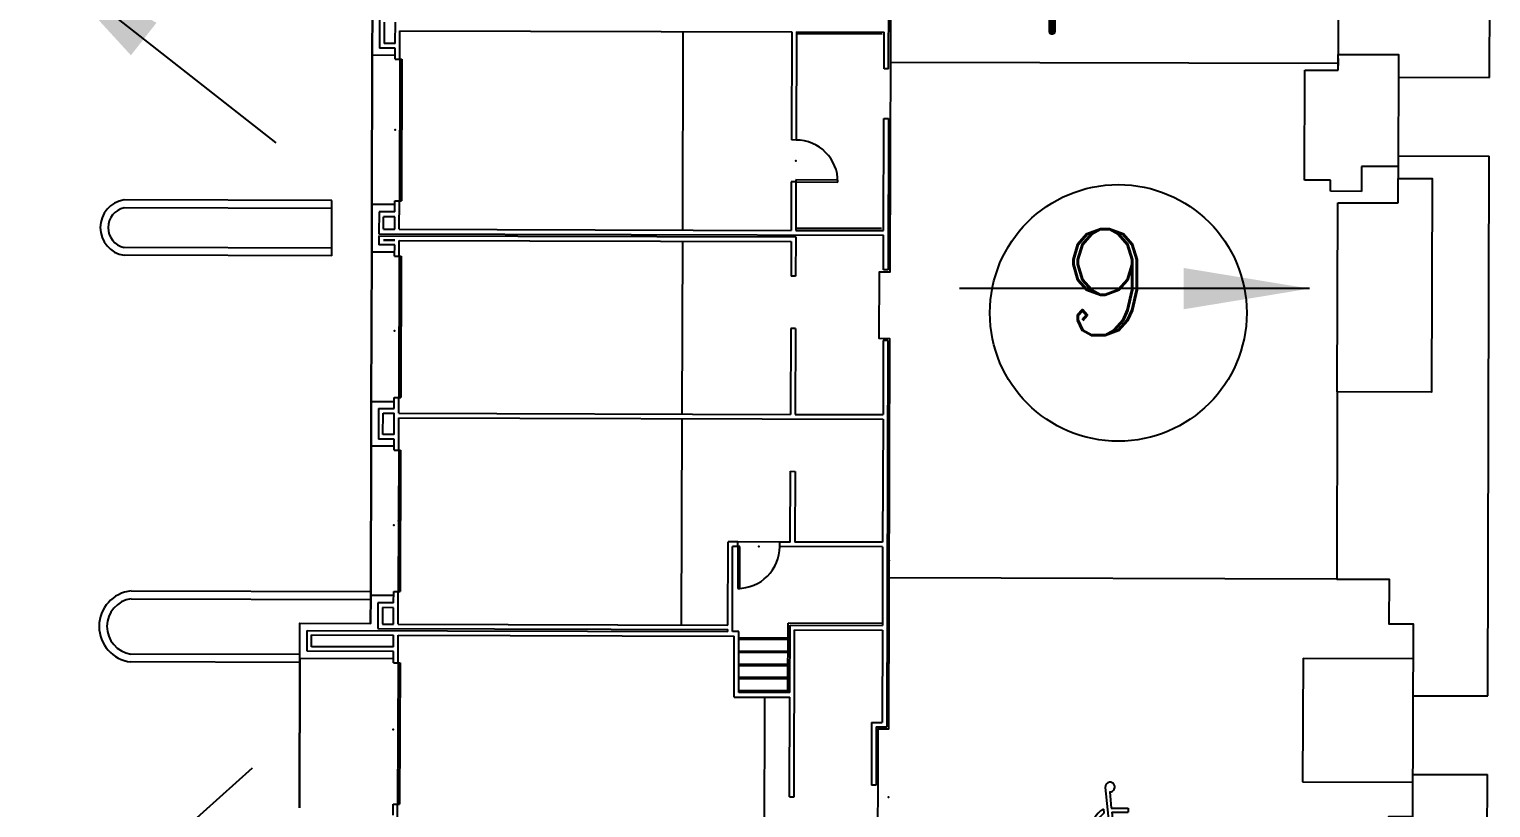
# Model space of a CAD drawing. Header units: feet. Extents: x 26064 to 27719, y 16802 to 28989.
# Drawn here: x 27259.2 to 27352.1, y 17657.6 to 17707.2 of the extents above; entities that cross this region are included whole.
import ezdxf
from ezdxf.enums import TextEntityAlignment as Align

# ---------------------------------------------------------------- set-up
doc = ezdxf.new("R2010")
doc.units = ezdxf.units.FT
doc.header["$LTSCALE"] = 50
doc.header["$MEASUREMENT"] = 0
doc.header["$PDSIZE"] = -0.5
for name, color, linetype in [('BUILDING-INTERIOR', 251, 'Continuous'), ('BUILDINGS', 5, 'Continuous'), ('CURB-B', 4, 'Continuous'), ('CURB-F', 32, 'Continuous'), ('SD-STRUCTURE', 6, 'Continuous'), ('SIDEWALK', 9, 'Continuous')]:
    doc.layers.add(name, color=color, linetype=linetype)
doc.styles.add('DCADTXTSTYLE2', font='ARCHITXT')
doc.styles.add('DCADTXTSTYLE3', font='ROMANC')
doc.styles.add('ls80', font='simplex', dxfattribs={"oblique": 15, "height": 4})
doc.dimstyles.new('dim', dxfattribs={"dimtxt": 0.18, "dimasz": 0.16, "dimexe": 0.0625, "dimexo": 0.0625, "dimgap": 0.03, "dimtad": 3, "dimdec": 4, "dimzin": 0, "dimdsep": 46, "dimtxsty": 'ls80', "dimcen": 0.09, "dimclrd": 256, "dimclre": 256, "dimclrt": 256, "dimaunit": 1, "dimadec": 4, "dimazin": 0, "dimtfac": 1, "dimtdec": 4, "dimtofl": 0, "dimtmove": 2, "dimatfit": 3, "dimfxl": 0, "dimtolj": 1, "dimtzin": 0, "dimlwd": -1, "dimlwe": -1, "dimarcsym": 0})

# ---------------------------------------------------------------- blocks, each defined once
blk = doc.blocks.new('HCSYMBOL')
at = {"layer": 'BUILDING-INTERIOR', "ltscale": 3}
for p, q in [((-6.3, 30.9, -0.7), (-3.3, 1.7, -0.7)), ((-2.9, 27.7, -0.7), (-1.7, 15.1, -0.7)), ((-7.7, 14.5, -0.7), (-7.3, 11.3, -0.7)), ((-1.7, 15.1, -0.7), (11.2, 15.1, -0.7)), ((-1.4, 12.1, -0.7), (-0.6, 4.7, -0.7)), ((-1.4, 12.1, -0.7), (11.2, 12.1, -0.7)), ((11.2, 15.1, -0.7), (11.2, 12.1, -0.7)), ((-3.3, 1.7, -0.7), (13.3, 1.7, -0.7)), ((-0.6, 4.7, -0.7), (15.1, 4.7, -0.7)), ((13.3, 1.7, -0.7), (21.4, -14.2, -0.7)), ((15.1, 4.7, -0.7), (22.6, -9.9, -0.7)), ((12.8, -4, -0.7), (14.6, -7.6, -0.7)), ((21.4, -14.2, -0.7), (27.2, -10.6, -0.7)), ((22.6, -9.9, -0.7), (25.6, -8.1, -0.7)), ((25.6, -8.1, -0.7), (27.2, -10.6, -0.7))]:
    blk.add_line(p, q, dxfattribs=at)
for centre, radius, start, end in [((-2.7, 31.3, -0.7), 3.64, 264.2917, 185.7083), ((-2.7, 31.3, -0.7), 3.64, 264.2917, 185.7083), ((0, 0, -0.7), 16.4, 117.7581, 332.5132), ((0, 0, -0.7), 13.4, 123.044, 342.5456)]:
    blk.add_arc(centre, radius, start, end, dxfattribs=at)

msp = doc.modelspace()

# ---------------------------------------------------------------- linework, layer by layer
at = {"layer": 'BUILDING-INTERIOR', "color": 7, "ltscale": 12}
for p, q in [((27313.78613, 17704.63229), (27313.83233, 17720.45957)), ((27280.97601, 17708.35169), (27280.96768, 17705.49861)), ((27281.43282, 17707.89219), (27281.42717, 17705.95543)), ((27281.72353, 17707.59979), (27281.71958, 17706.24613)), ((27282.42763, 17706.24407), (27282.43158, 17707.59772)), ((27282.71627, 17705.2436), (27282.72156, 17707.0554)), ((27282.72155, 17707.0554), (27307.62866, 17706.98273)), ((27300.71461, 17707.00291), (27300.67778, 17694.38275)), ((27307.62866, 17706.98273), (27307.6086, 17700.11036)), ((27307.92022, 17706.98187), (27307.90016, 17700.10951)), ((27313.37606, 17706.84101), (27307.91985, 17706.85694)), ((27307.92022, 17706.98187), (27313.50139, 17706.96557)), ((27313.49458, 17704.63314), (27313.50139, 17706.96557)), ((27280.96768, 17705.49861), (27280.93997, 17696.00226)), ((27282.42544, 17705.49436), (27280.96768, 17705.49861)), ((27282.42678, 17705.95251), (27281.42717, 17705.95543)), ((27282.42763, 17706.24407), (27281.71958, 17706.24613)), ((27282.42471, 17705.24445), (27282.42678, 17705.95251)), ((27342.35848, 17704.54889), (27342.3614, 17705.54851)), ((27282.42471, 17705.24445), (27282.71627, 17705.2436)), ((27282.71627, 17705.2436), (27282.69001, 17696.24706)), ((27282.71627, 17705.2436), (27282.84122, 17705.24324)), ((27282.84122, 17705.24324), (27282.81496, 17696.24669)), ((27313.78613, 17704.63229), (27313.49458, 17704.63314)), ((27313.78613, 17704.63229), (27313.49458, 17704.63314)), ((27342.3597, 17704.9654), (27313.91227, 17705.04843)), ((27340.21388, 17697.55778), (27340.2343, 17704.55509)), ((27340.2343, 17704.55509), (27342.35848, 17704.54889)), ((27342.36064, 17705.2986), (27342.35933, 17704.84045)), ((27313.46455, 17694.34542), (27313.48534, 17701.46769)), ((27313.48534, 17701.46769), (27313.77689, 17701.46684)), ((27313.77689, 17701.46684), (27313.74881, 17691.84554)), ((27307.90016, 17700.10951), (27307.6086, 17700.11036)), ((27343.84004, 17698.42186), (27343.83542, 17696.83914)), ((27346.17247, 17698.41506), (27343.84004, 17698.42186)), ((27307.60082, 17697.44472), (27307.59183, 17694.36257)), ((27307.89238, 17697.44387), (27307.60082, 17697.44472)), ((27307.89238, 17697.44387), (27307.88338, 17694.36172)), ((27307.89274, 17697.56882), (27307.89238, 17697.44387)), ((27307.89238, 17697.44387), (27310.55802, 17697.43609)), ((27310.55839, 17697.56104), (27307.89274, 17697.56882)), ((27310.55802, 17697.43609), (27310.55839, 17697.56104)), ((27341.8799, 17697.55292), (27340.21388, 17697.55778)), ((27341.87783, 17696.84485), (27341.8799, 17697.55292)), ((27346.16573, 17696.10345), (27346.17028, 17697.66535)), ((27282.39639, 17695.53985), (27282.39845, 17696.24791)), ((27282.39846, 17696.24791), (27282.69001, 17696.24706)), ((27282.68472, 17694.43526), (27282.69001, 17696.24706)), ((27282.69001, 17696.24706), (27282.81496, 17696.24669)), ((27343.83542, 17696.83914), (27341.87783, 17696.84485)), ((27342.29879, 17684.09842), (27342.33387, 17696.11463)), ((27342.33387, 17696.11463), (27346.16573, 17696.10345)), ((27280.93997, 17696.00226), (27280.93115, 17692.98259)), ((27282.39773, 17695.99801), (27280.93997, 17696.00226)), ((27281.39678, 17695.54277), (27281.39271, 17694.14747)), ((27282.39639, 17695.53985), (27281.39678, 17695.54277)), ((27281.68511, 17694.43818), (27281.68742, 17695.22954)), ((27282.39547, 17695.22747), (27281.68742, 17695.22954)), ((27282.39316, 17694.43611), (27282.39547, 17695.22747)), ((27281.68511, 17694.43818), (27282.39317, 17694.43611)), ((27282.68472, 17694.43526), (27307.59183, 17694.36257)), ((27307.88338, 17694.36172), (27313.46455, 17694.34543)), ((27313.33995, 17694.47073), (27307.88375, 17694.48665)), ((27281.39234, 17694.02252), (27281.39064, 17693.43941)), ((27282.39025, 17693.43649), (27281.39064, 17693.43941)), ((27281.39234, 17694.02252), (27307.88216, 17693.94522)), ((27281.39271, 17694.14747), (27313.4637, 17694.05387)), ((27281.68305, 17693.73013), (27281.68305, 17693.73011)), ((27282.3911, 17693.72807), (27281.68305, 17693.73013)), ((27281.68305, 17693.73011), (27282.3911, 17693.72805)), ((27282.38818, 17692.72843), (27282.39025, 17693.43649)), ((27282.3911, 17693.72807), (27282.3911, 17693.72805)), ((27282.68265, 17693.72719), (27307.58975, 17693.65451)), ((27300.67571, 17693.6747), (27300.64362, 17682.67891)), ((27307.58975, 17693.65451), (27307.58331, 17691.44703)), ((27307.88216, 17693.94522), (27307.87487, 17691.44618)), ((27313.45726, 17691.84639), (27313.4637, 17694.05387)), ((27280.93115, 17692.98259), (27280.90344, 17683.48624)), ((27282.38891, 17692.97833), (27280.93115, 17692.98259)), ((27282.38818, 17692.72843), (27282.67973, 17692.72758)), ((27282.67973, 17692.72758), (27282.65348, 17683.73104)), ((27282.67973, 17692.72758), (27282.80468, 17692.72721)), ((27282.80468, 17692.72721), (27282.77843, 17683.73067)), ((27307.87487, 17691.44618), (27307.58331, 17691.44703)), ((27313.74881, 17691.84554), (27313.45726, 17691.84639)), ((27307.57359, 17688.11497), (27307.55766, 17682.65873)), ((27307.86515, 17688.11412), (27307.57359, 17688.11497)), ((27307.86514, 17688.11412), (27307.84923, 17682.65788)), ((27313.44413, 17687.34812), (27313.43039, 17682.6416)), ((27313.73569, 17687.34727), (27313.44413, 17687.34812)), ((27313.73569, 17687.34727), (27313.66396, 17662.77339)), ((27280.90344, 17683.48624), (27280.89511, 17680.63316)), ((27280.90344, 17683.48624), (27282.36119, 17683.48198)), ((27282.35985, 17683.02383), (27282.36192, 17683.73189)), ((27282.36192, 17683.73189), (27282.65348, 17683.73104)), ((27282.65348, 17683.73104), (27282.77843, 17683.73067)), ((27281.36025, 17683.02674), (27281.3546, 17681.08998)), ((27281.36025, 17683.02674), (27282.35985, 17683.02383)), ((27281.647, 17681.38068), (27281.65096, 17682.73433)), ((27281.65096, 17682.73433), (27282.359, 17682.73226)), ((27282.35506, 17681.37861), (27282.359, 17682.73226)), ((27282.64369, 17680.37815), (27282.64971, 17682.43986)), ((27282.64971, 17682.43986), (27313.42954, 17682.35004)), ((27282.65056, 17682.73142), (27307.55766, 17682.65874)), ((27300.64277, 17682.38735), (27300.60448, 17669.2674)), ((27307.84922, 17682.65789), (27313.43039, 17682.6416)), ((27313.42954, 17682.35004), (27313.40669, 17674.51972)), ((27282.35506, 17681.37861), (27281.647, 17681.38068)), ((27280.89511, 17680.63316), (27280.86739, 17671.13681)), ((27282.35287, 17680.62891), (27280.89511, 17680.63316)), ((27282.35421, 17681.08707), (27281.3546, 17681.08998)), ((27282.35214, 17680.379), (27282.35421, 17681.08707)), ((27282.35214, 17680.379), (27282.64369, 17680.37815)), ((27282.64369, 17680.37815), (27282.61743, 17671.38161)), ((27282.64369, 17680.37815), (27282.76864, 17680.37779)), ((27282.76864, 17680.37779), (27282.74238, 17671.38125)), ((27307.53396, 17674.53686), (27307.54709, 17679.03512)), ((27307.54709, 17679.03513), (27307.83864, 17679.03428)), ((27307.83864, 17679.03428), (27307.82551, 17674.53601)), ((27303.56171, 17669.25877), (27303.57715, 17674.54841)), ((27304.20191, 17674.54658), (27303.57715, 17674.54841)), ((27303.85204, 17668.84142), (27303.86784, 17674.256)), ((27304.20106, 17674.25503), (27303.86784, 17674.256)), ((27304.20106, 17674.25503), (27304.19328, 17671.58939)), ((27304.20106, 17674.25503), (27304.20191, 17674.54658)), ((27304.32601, 17674.25467), (27304.20106, 17674.25503)), ((27306.86755, 17674.5388), (27304.20191, 17674.54658)), ((27304.31823, 17671.58902), (27304.32601, 17674.25467)), ((27306.8667, 17674.24725), (27306.86755, 17674.5388)), ((27313.40584, 17674.22817), (27306.8667, 17674.24725)), ((27307.53396, 17674.53686), (27306.86755, 17674.5388)), ((27313.40669, 17674.51972), (27307.82551, 17674.53601)), ((27313.40584, 17674.22817), (27313.39125, 17669.23009)), ((27342.26403, 17672.18633), (27313.81663, 17672.26936)), ((27280.86739, 17671.13681), (27280.86223, 17669.36667)), ((27282.32515, 17671.13256), (27280.86739, 17671.13681)), ((27282.32382, 17670.6744), (27282.32589, 17671.38246)), ((27282.32588, 17671.38246), (27282.61743, 17671.38161)), ((27282.61142, 17669.31991), (27282.61743, 17671.38161)), ((27282.61743, 17671.38161), (27282.74238, 17671.38125)), ((27304.19328, 17671.58939), (27304.31823, 17671.58902)), ((27281.32421, 17670.67732), (27281.31941, 17669.03212)), ((27282.32381, 17670.6744), (27281.32421, 17670.67732)), ((27281.61485, 17670.36409), (27281.61181, 17669.32283)), ((27282.32291, 17670.36202), (27281.61485, 17670.36409)), ((27282.31987, 17669.32076), (27282.32291, 17670.36202)), ((27276.35739, 17667.13111), (27276.36395, 17669.37979)), ((27276.36395, 17669.37979), (27280.86223, 17669.36667)), ((27281.61181, 17669.32283), (27282.31986, 17669.32076)), ((27282.61142, 17669.31991), (27303.56171, 17669.25877)), ((27307.38104, 17664.95757), (27307.39393, 17669.37254)), ((27313.39162, 17669.35504), (27307.39393, 17669.37254)), ((27307.506, 17664.95721), (27307.51852, 17669.24723)), ((27307.51852, 17669.24723), (27313.39125, 17669.23009)), ((27276.81689, 17667.58793), (27276.82077, 17668.9203)), ((27276.82077, 17668.9203), (27303.56049, 17668.84227)), ((27277.10929, 17667.87863), (27277.11148, 17668.62789)), ((27277.11148, 17668.62789), (27282.31779, 17668.6127)), ((27281.31941, 17669.03212), (27303.56086, 17668.96722)), ((27282.31561, 17667.86344), (27282.31779, 17668.6127)), ((27282.60424, 17666.86297), (27282.60935, 17668.61185)), ((27282.60935, 17668.61185), (27303.97615, 17668.5495)), ((27303.56049, 17668.84227), (27303.56086, 17668.96722)), ((27304.26854, 17668.8402), (27303.85204, 17668.84142)), ((27303.96483, 17664.67599), (27303.97615, 17668.5495)), ((27304.25724, 17664.96669), (27304.26854, 17668.8402)), ((27307.51609, 17668.41421), (27304.26734, 17668.42369)), ((27307.77823, 17658.3339), (27307.80922, 17668.95482)), ((27307.80922, 17668.95482), (27313.3904, 17668.93853)), ((27313.3904, 17668.93853), (27313.37326, 17663.0658)), ((27282.31476, 17667.57188), (27276.81689, 17667.58793)), ((27282.31561, 17667.86344), (27277.10929, 17667.87863)), ((27282.31269, 17666.86382), (27282.31476, 17667.57188)), ((27307.51366, 17667.5812), (27304.2649, 17667.59068)), ((27276.35739, 17667.13111), (27276.32967, 17657.63476)), ((27282.31342, 17667.11372), (27276.35739, 17667.13111)), ((27282.31269, 17666.86382), (27282.60424, 17666.86297)), ((27282.60424, 17666.86297), (27282.57799, 17657.86643)), ((27282.60424, 17666.86297), (27282.7292, 17666.8626)), ((27282.7292, 17666.8626), (27282.70294, 17657.86606)), ((27307.51123, 17666.74819), (27304.26247, 17666.75767)), ((27340.12514, 17667.15281), (27340.10216, 17659.28083)), ((27340.12514, 17667.15281), (27347.12245, 17667.13238)), ((27307.50879, 17665.91517), (27304.26004, 17665.92466)), ((27303.96483, 17664.67599), (27307.50515, 17664.66565)), ((27307.506, 17664.95721), (27304.25724, 17664.96669)), ((27307.50636, 17665.08216), (27304.25761, 17665.09164)), ((27305.8953, 17655.38218), (27305.92241, 17664.67027)), ((27307.48667, 17658.33475), (27307.50515, 17664.66565)), ((27312.70686, 17663.06774), (27312.69519, 17659.06927)), ((27312.70686, 17663.06774), (27313.37326, 17663.0658)), ((27312.99756, 17662.77534), (27312.98674, 17659.06842)), ((27312.99756, 17662.77534), (27313.66396, 17662.77339)), ((27312.98674, 17659.06842), (27312.69519, 17659.06927)), ((27340.10216, 17659.28083), (27347.09947, 17659.26041)), ((27307.48667, 17658.33475), (27307.77822, 17658.3339)), ((27282.28437, 17657.15922), (27282.28643, 17657.86728)), ((27282.28643, 17657.86728), (27282.57799, 17657.86643)), ((27282.57094, 17655.45024), (27282.57799, 17657.86643)), ((27282.57799, 17657.86643), (27282.70294, 17657.86606))]:
    msp.add_line(p, q, dxfattribs=at)
at = {"layer": 'BUILDING-INTERIOR', "color": 7, "ltscale": 6}
for p, q in [((27282.84122, 17705.24324), (27282.81496, 17696.24669)), ((27282.84122, 17705.24324), (27282.84122, 17705.24324)), ((27282.81496, 17696.24669), (27282.81496, 17696.24669)), ((27282.67973, 17692.72758), (27282.68265, 17693.72719)), ((27282.80468, 17692.72721), (27282.77843, 17683.73067)), ((27282.80468, 17692.72721), (27282.80468, 17692.72721)), ((27282.65056, 17682.73141), (27282.65348, 17683.73104)), ((27282.77843, 17683.73067), (27282.77843, 17683.73067)), ((27282.76864, 17680.37779), (27282.74238, 17671.38125)), ((27282.76864, 17680.37779), (27282.76864, 17680.37779)), ((27282.74238, 17671.38125), (27282.74238, 17671.38125)), ((27282.7292, 17666.8626), (27282.70294, 17657.86606)), ((27282.7292, 17666.8626), (27282.7292, 17666.8626)), ((27282.70294, 17657.86606), (27282.70294, 17657.86606))]:
    msp.add_line(p, q, dxfattribs=at)
at = {"layer": 'BUILDING-INTERIOR', "color": 7, "ltscale": 4}
for p, q in [((27307.51584, 17668.33091), (27304.26709, 17668.34039)), ((27307.51341, 17667.4979), (27304.26466, 17667.50738)), ((27307.51098, 17666.66489), (27304.26223, 17666.67437)), ((27307.50855, 17665.83187), (27304.2598, 17665.84135)), ((27307.50612, 17664.99886), (27304.25737, 17665.00834))]:
    msp.add_line(p, q, dxfattribs=at)
at = {"layer": 'BUILDING-INTERIOR', "color": 7, "ltscale": 12}
msp.add_lwpolyline([(27342.39541, 17717.21069), (27342.3614, 17705.54851), (27346.19326, 17705.53733), (27346.17028, 17697.66535), (27348.33612, 17697.65902), (27348.29649, 17684.08091), (27342.29879, 17684.09842), (27342.26403, 17672.18633), (27345.59608, 17672.17661), (27345.58782, 17669.34437), (27347.12889, 17669.33987), (27347.09303, 17657.05293), (27345.55196, 17657.05743), (27345.50711, 17641.68834), (27313.72778, 17641.82273), (27313.75938, 17652.6519), (27313.09297, 17652.65384), (27313.12214, 17662.65), (27313.78855, 17662.64806), (27313.861, 17687.47185), (27313.19459, 17687.47379), (27313.20699, 17691.72216), (27313.8734, 17691.72022), (27313.95762, 17720.58412)], dxfattribs=at)
at = {"layer": 'BUILDING-INTERIOR', "color": 7, "ltscale": 288}
msp.add_circle((27328.38387, 17689.11266), 8.16063, dxfattribs=at)
at = {"layer": 'BUILDING-INTERIOR', "color": 7, "ltscale": 12}
for centre, start, end in [((27307.89238, 17697.44387), 359.8327778, 89.8327778), ((27304.20106, 17674.25503), 269.8327778, 359.8327778)]:
    msp.add_arc(centre, 2.66565, start, end, dxfattribs=at)
for p in [(27282.41158, 17700.74618, 1), (27307.89626, 17698.77668, 1), (27282.37432, 17687.98025, 1), (27282.6666, 17688.22931, 1), (27282.63056, 17675.87988, 1), (27282.33821, 17675.61001, 1), (27305.53388, 17674.25114, 1), (27313.81985, 17673.3731, 1), (27282.30028, 17662.615, 1), (27276.34353, 17662.38293, 1), (27313.7759, 17658.31639, 1)]:
    msp.add_point(p, dxfattribs=at)
at = {"layer": 'BUILDINGS', "color": 7, "flags": 128}
for points in [[(27342.39541, 17717.21069), (27342.3614, 17705.54851), (27346.19326, 17705.53733), (27346.17028, 17697.66535), (27348.33612, 17697.65902), (27348.29649, 17684.08091), (27342.29879, 17684.09842), (27342.26403, 17672.18633), (27345.59608, 17672.17661), (27345.58782, 17669.34437), (27347.12889, 17669.33987), (27347.09303, 17657.05293)], [(27276.32967, 17657.63476), (27276.35739, 17667.13111), (27276.36395, 17669.37979), (27280.86223, 17669.36667), (27280.86739, 17671.13681), (27280.89511, 17680.63316), (27280.90344, 17683.48624), (27280.93115, 17692.98259), (27280.93997, 17696.00226), (27280.96768, 17705.49861), (27280.97601, 17708.35169)]]:
    msp.add_lwpolyline(points, dxfattribs=at)
at = {"layer": 'CURB-B', "color": 7, "flags": 128}
for points in [[(27278.3897, 17692.7401), (27278.39997, 17696.25958)], [(27278.39851, 17695.75958), (27265.19233, 17695.79813)], [(27278.39116, 17693.2401), (27265.19084, 17693.27862)], [(27265.63191, 17670.93118), (27280.86667, 17670.88672)], [(27276.35812, 17667.38121), (27265.62165, 17667.41256)]]:
    msp.add_lwpolyline(points, dxfattribs=at)
for points in [[(27265.19233, 17695.79813, 0.80840116), (27265.19084, 17693.27862)], [(27265.63191, 17670.93118, 0.86567553), (27265.62165, 17667.41256)]]:
    msp.add_lwpolyline(points, format="xyb", dxfattribs=at)
at = {"layer": 'CURB-F', "color": 7}
for p, q in [((27278.39997, 17696.25958), (27265.19233, 17696.29813)), ((27278.3897, 17692.7401), (27265.19084, 17692.77862)), ((27265.63483, 17671.43118), (27280.86812, 17671.38672)), ((27276.35666, 17666.88121), (27265.62165, 17666.91256))]:
    msp.add_line(p, q, dxfattribs=at)
for centre, radius, start, end in [((27265.45676, 17694.53826), 1.77962, 98.5451048, 261.4064597), ((27265.87905, 17669.17114), 2.2732, 96.1674441, 263.4981013)]:
    msp.add_arc(centre, radius, start, end, dxfattribs=at)
at = {"layer": 'SIDEWALK', "color": 7}
for p, q in [((27351.97854, 17704.08443), (27352.05859, 17731.51043)), ((27346.18907, 17704.10133), (27351.97854, 17704.08443)), ((27346.17448, 17699.10135), (27351.96395, 17699.08445)), ((27351.86373, 17664.74653), (27351.96395, 17699.08445)), ((27347.11552, 17664.76039), (27351.86373, 17664.74653)), ((27347.10093, 17659.76041), (27351.84914, 17659.74655)), ((27351.79997, 17642.89868), (27351.84914, 17659.74655))]:
    msp.add_line(p, q, dxfattribs=at)

# ---------------------------------------------------------------- block references
at = {"layer": 'BUILDING-INTERIOR', "color": 7, "ltscale": 0.03125, "xscale": 0.08330166900123004, "yscale": 0.08330166900123004}
msp.add_blockref('HCSYMBOL', (27328.08246, 17656.34908, -0.76764), dxfattribs=at)

# ---------------------------------------------------------------- texts
at = {"layer": 'BUILDING-INTERIOR', "color": 7, "ltscale": 12, "style": 'DCADTXTSTYLE2', "text_generation_flag": 6, "width": 0.869565}
msp.add_text('TYPE IV', height=4.9981, rotation=270.1672222, dxfattribs=at).set_placement((27330.45453, 17706.54308, 1), align=Align.BOTTOM_LEFT)
at = {"layer": 'BUILDING-INTERIOR', "color": 7, "ltscale": 288, "style": 'DCADTXTSTYLE3', "width": 0.993}
msp.add_text('9', height=6.74744, dxfattribs=at).set_placement((27324.67141, 17685.66541, 1), align=Align.BOTTOM_LEFT)

# ---------------------------------------------------------------- leaders
at = {"layer": 'SD-STRUCTURE', "color": 7}
for points, override in [([(27260.14796, 17711.47419), (27274.83012, 17699.93507)], {"dimscale": 50, "dimgap": 0.03, "dimtad": 0, "dimpost": "'"}), ([(27340.5368, 17690.65659), (27318.29617, 17690.65659)], {"dimscale": 50, "dimtad": 0, "dimpost": "'"}), ([(27259.16104, 17647.42881), (27273.34873, 17660.17883)], {"dimscale": 50, "dimgap": 0.03, "dimtad": 0, "dimpost": "'"})]:
    msp.add_leader(points, dimstyle='dim', override=override, dxfattribs=at)

doc.saveas('drawing.dxf')
